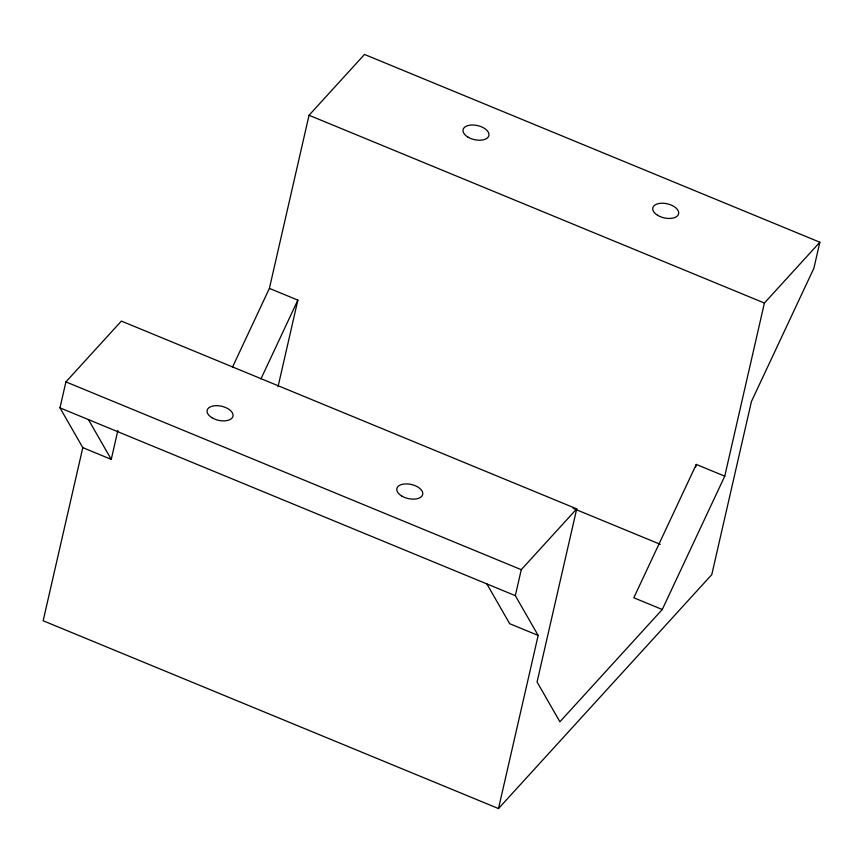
<?xml version="1.0" encoding="UTF-8"?>
<svg xmlns="http://www.w3.org/2000/svg" width="863" height="863" viewBox="0 0 863 863"><rect width="100%" height="100%" fill="white"/><g stroke="black" fill="none" stroke-linecap="round" stroke-linejoin="round"><path stroke-width="1.29" d="M117.864 430.529L111.262 459.375L82.805 447.638L59.968 407.854L65.922 381.888L121.37 321.079L576.721 508.868L537.066 681.997L559.904 721.781L662.266 609.505L724.747 476.171L764.402 303.042L819.85 242.233L364.499 54.445L309.051 115.254L269.396 288.382L232.481 367.174M82.805 447.638L43.15 620.767L498.501 808.555L711.77 574.661L751.425 401.543L813.906 268.199L819.85 242.233M278.037 386.678L297.854 300.119L269.396 288.382M498.501 808.555L538.156 635.438L515.319 595.653L521.274 569.677L576.721 508.868M695.686 467.056L696.29 464.434L724.747 476.171M260.939 378.911L297.854 300.119M696.29 464.434L633.809 597.768L662.266 609.505M309.051 115.254L764.402 303.042M573.118 508.372L660.281 544.316M65.922 381.888L521.274 569.677M59.968 407.854L515.319 595.653M538.156 635.438L509.688 623.701L486.861 583.917M88.436 419.591L111.262 459.375M211.834 417.66A13.236 7.206 12.9 0 0 232.891 416.484A13.236 7.206 12.9 0 0 215.437 405.686A13.236 7.206 12.9 0 0 211.834 417.66M401.565 495.901A13.236 7.206 12.9 0 0 422.622 494.726A13.236 7.206 12.9 0 0 405.168 483.927A13.236 7.206 12.9 0 0 401.565 495.901M657.498 215.232A13.236 7.206 12.9 0 0 678.545 214.056A13.236 7.206 12.9 0 0 661.101 203.258A13.236 7.206 12.9 0 0 657.498 215.232M467.768 136.99A13.236 7.206 12.9 0 0 488.814 135.815A13.236 7.206 12.9 0 0 471.371 125.016A13.236 7.206 12.9 0 0 467.768 136.99"/></g></svg>
